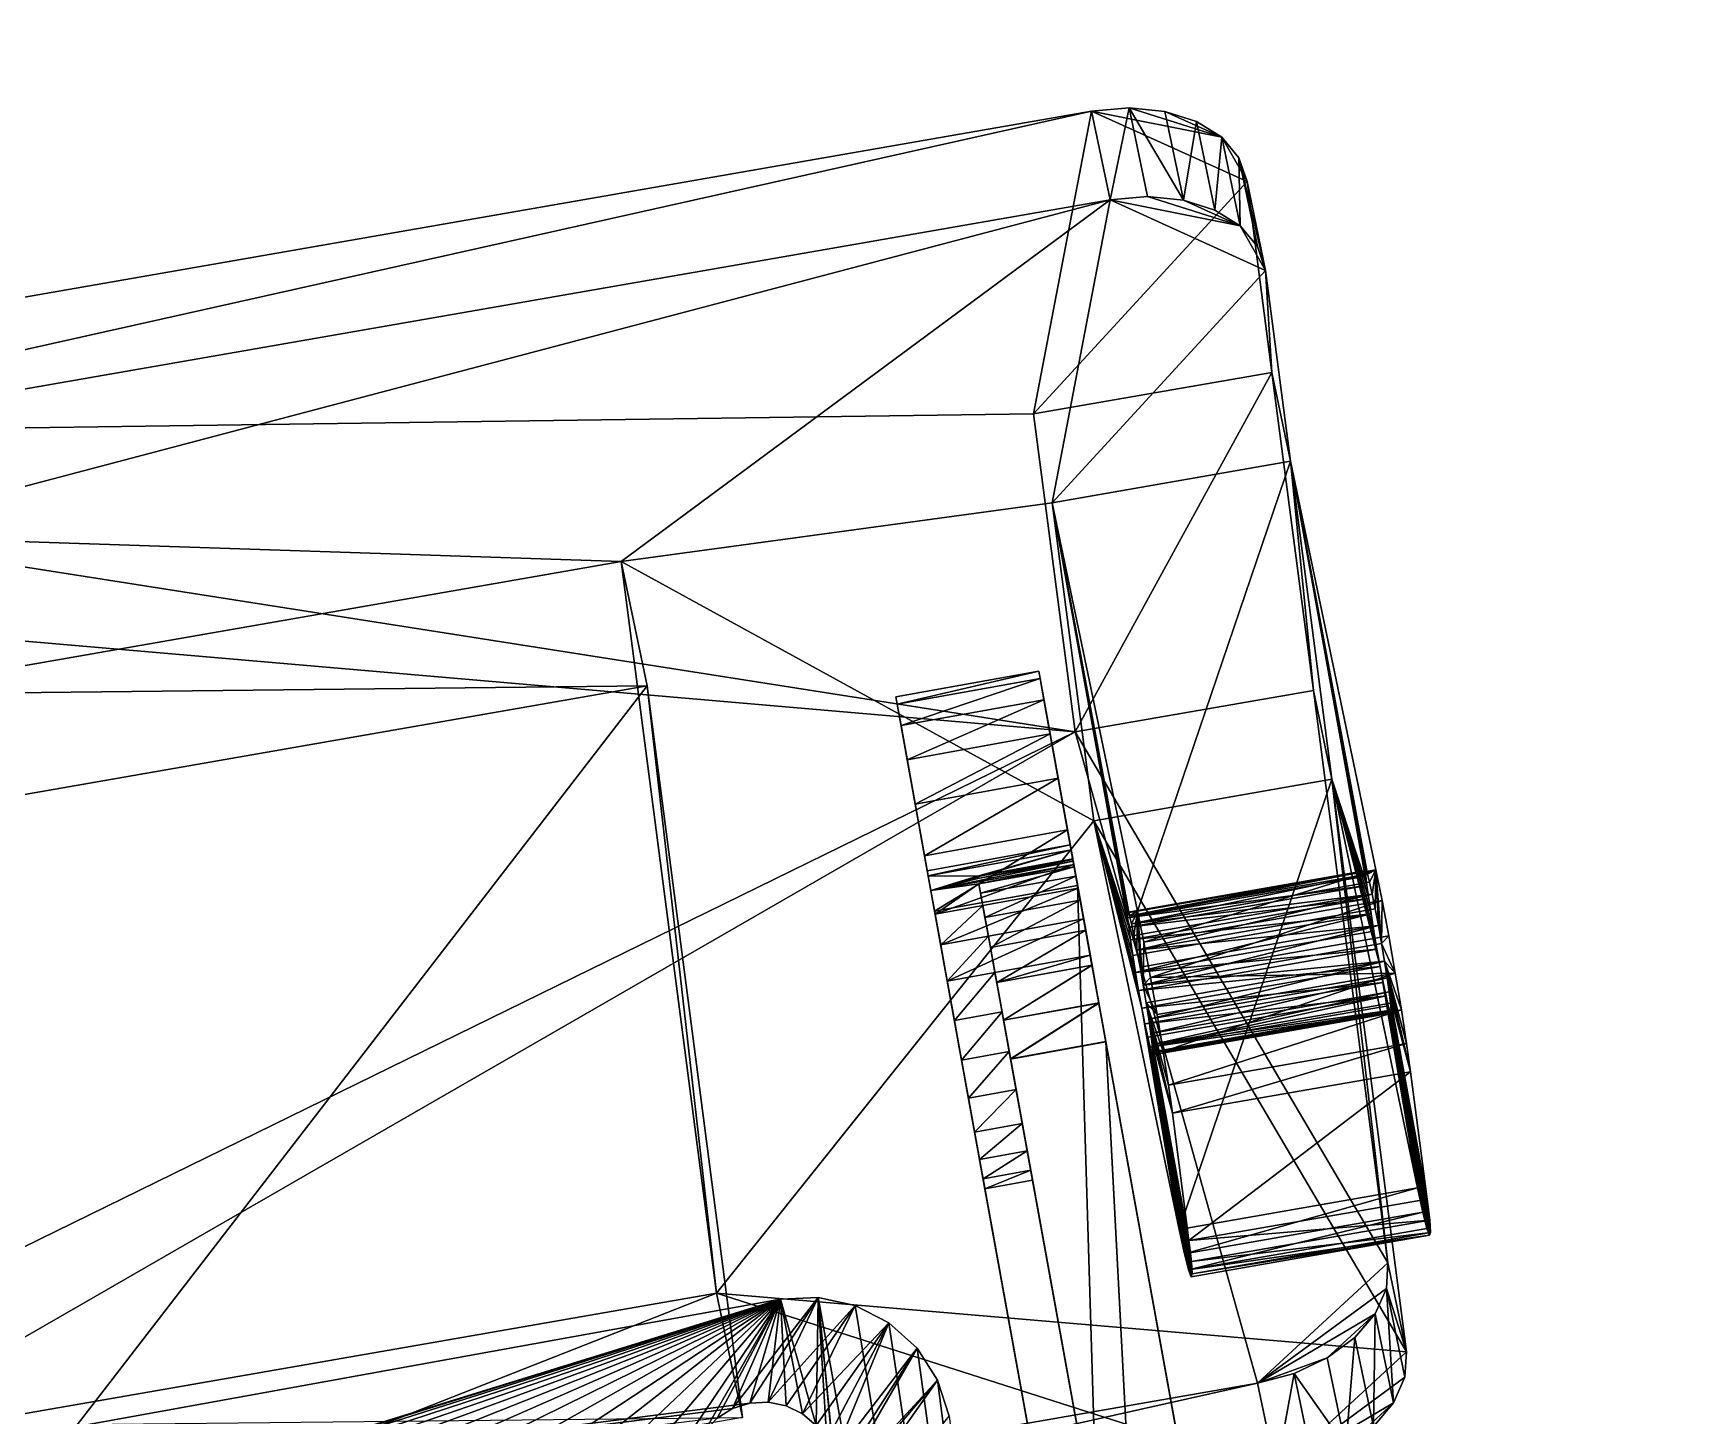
# Model space of a CAD drawing. Header units: millimetres. Extents: x 181 to 425, y 159 to 1094.
# Drawn here: x 302.79 to 336.88, y 319.4 to 347.95 of the extents above; entities that cross this region are included whole.
import ezdxf

# ---------------------------------------------------------------- set-up
doc = ezdxf.new("R2010")
doc.units = ezdxf.units.MM
doc.layers.add('Tampa', color=7, linetype='Continuous', transparency=0.6)

# ---------------------------------------------------------------- blocks, each defined once
blk = doc.blocks.new('plataforma')
for points in [[(39.5, 28, 2.5), (36.87, 10.78, 2.5), (39.5, -11, 2.5)], [(37.314, -9.277), (39.5, 28), (37.453, -9.627)], [(37.453, -9.627), (39.5, 28), (37.5, -10)], [(37.5, -10), (39.5, 28), (39.5, -11)], [(39.5, -11, 2.5), (39.5, -11), (39.5, 28)], [(39.5, 28, 2.5), (39.5, -11, 2.5), (39.5, 28)], [(36.87, 10.78, 2.5), (36.967, 9.642, 2.5), (39.5, -11, 2.5)], [(36.967, 9.642, 2.5), (37, 8.5, 2.5), (39.5, -11, 2.5)], [(37, 8.5, 2.5), (36.967, 7.358, 2.5), (39.5, -11, 2.5)], [(36.967, 7.358, 2.5), (36.87, 6.22, 2.5), (39.5, -11, 2.5)], [(36.87, 6.22, 2.5), (36.707, 5.09, 2.5), (39.5, -11, 2.5)], [(36.707, 5.09, 2.5), (36.48, 3.97, 2.5), (39.5, -11, 2.5)], [(36.48, 3.97, 2.5), (36.19, 2.865, 2.5), (39.5, -11, 2.5)], [(36.19, 2.865, 2.5), (35.837, 1.779, 2.5), (39.5, -11, 2.5)], [(35.837, 1.779, 2.5), (35.423, 0.715, 2.5), (39.5, -11, 2.5)], [(35.423, 0.715, 2.5), (34.948, -0.324, 2.5), (39.5, -11, 2.5)], [(34.948, -0.324, 2.5), (34.415, -1.335, 2.5), (39.5, -11, 2.5)], [(34.415, -1.335, 2.5), (33.825, -2.313, 2.5), (39.5, -11, 2.5)], [(33.825, -2.313, 2.5), (33.18, -3.256, 2.5), (39.5, -11, 2.5)], [(33.18, -3.256, 2.5), (32.483, -4.16, 2.5), (39.5, -11, 2.5)], [(32.483, -4.16, 2.5), (37.093, -8.973, 2.5), (39.5, -11, 2.5)], [(35.044, -11.156, 2.5), (30.097, -6.615, 2.5), (37.277, -13.898, 2.5)], [(30.097, -6.615, 2.5), (36.5, -14, 2.5), (37.277, -13.898, 2.5)], [(37.093, -8.973, 2.5), (37.314, -9.277, 2.5), (39.5, -11, 2.5)], [(37.314, -9.277, 2.5), (37.453, -9.627, 2.5), (39.5, -11, 2.5)], [(37.314, -9.277), (37.453, -9.627), (37.314, -9.277, 2.5)], [(37.314, -9.277, 2.5), (37.453, -9.627), (37.453, -9.627, 2.5)], [(37.453, -9.627, 2.5), (37.5, -10, 2.5), (39.398, -11.776, 2.5)], [(39.5, -11, 2.5), (37.453, -9.627, 2.5), (39.398, -11.776, 2.5)], [(37.453, -9.627), (37.5, -10), (37.453, -9.627, 2.5)], [(37.453, -9.627, 2.5), (37.5, -10), (37.5, -10, 2.5)], [(37.453, -10.373), (37.5, -10), (39.5, -11)], [(37.5, -10, 2.5), (37.453, -10.373, 2.5), (39.398, -11.776, 2.5)], [(37.453, -10.373), (37.453, -10.373, 2.5), (37.5, -10)], [(37.5, -10), (37.453, -10.373, 2.5), (37.5, -10, 2.5)], [(37.453, -10.373), (39.5, -11), (37.314, -10.723)], [(37.453, -10.373, 2.5), (37.314, -10.723, 2.5), (39.098, -12.5, 2.5)], [(37.314, -10.723), (37.314, -10.723, 2.5), (37.453, -10.373)], [(37.453, -10.373), (37.314, -10.723, 2.5), (37.453, -10.373, 2.5)], [(39.398, -11.776, 2.5), (37.453, -10.373, 2.5), (39.098, -12.5, 2.5)], [(37.314, -10.723), (39.5, -11), (37.093, -11.027)], [(37.314, -10.723, 2.5), (37.093, -11.027, 2.5), (39.098, -12.5, 2.5)], [(37.093, -11.027), (37.093, -11.027, 2.5), (37.314, -10.723)], [(37.314, -10.723), (37.093, -11.027, 2.5), (37.314, -10.723, 2.5)], [(35.361, -11.357, 2.5), (35.044, -11.156, 2.5), (37.277, -13.898, 2.5)], [(36.804, -11.267), (39.5, -11), (39.398, -11.776)], [(37.093, -11.027), (39.5, -11), (36.804, -11.267)], [(37.093, -11.027, 2.5), (36.804, -11.267, 2.5), (38.621, -13.121, 2.5)], [(36.804, -11.267), (36.804, -11.267, 2.5), (37.093, -11.027)], [(37.093, -11.027), (36.804, -11.267, 2.5), (37.093, -11.027, 2.5)], [(39.098, -12.5, 2.5), (37.093, -11.027, 2.5), (38.621, -13.121, 2.5)], [(39.398, -11.776, 2.5), (39.398, -11.776), (39.5, -11)], [(39.5, -11, 2.5), (39.398, -11.776, 2.5), (39.5, -11)], [(-5.398, -11.776), (35.719, -11.473), (39.398, -11.776)], [(35.719, -11.473, 2.5), (35.361, -11.357, 2.5), (38, -13.598, 2.5)], [(38, -13.598, 2.5), (35.361, -11.357, 2.5), (37.277, -13.898, 2.5)], [(35.719, -11.473), (36.094, -11.497), (39.398, -11.776)], [(36.094, -11.497, 2.5), (35.719, -11.473, 2.5), (38, -13.598, 2.5)], [(36.464, -11.427), (39.398, -11.776), (36.094, -11.497)], [(36.464, -11.427, 2.5), (36.094, -11.497, 2.5), (38.621, -13.121, 2.5)], [(38.621, -13.121, 2.5), (36.094, -11.497, 2.5), (38, -13.598, 2.5)], [(36.804, -11.267), (39.398, -11.776), (36.464, -11.427)], [(36.804, -11.267, 2.5), (36.464, -11.427, 2.5), (38.621, -13.121, 2.5)], [(-5.398, -11.776), (39.398, -11.776), (39.098, -12.5)], [(-5.398, -11.776), (39.098, -12.5), (38.621, -13.121)], [(-5.398, -11.776), (38.621, -13.121), (38, -13.598)], [(-5.398, -11.776), (38, -13.598), (37.277, -13.898)], [(-5.398, -11.776), (37.277, -13.898), (36.5, -14)], [(39.098, -12.5, 2.5), (39.098, -12.5), (39.398, -11.776)], [(39.398, -11.776, 2.5), (39.098, -12.5, 2.5), (39.398, -11.776)], [(38.621, -13.121, 2.5), (38.621, -13.121), (39.098, -12.5)], [(39.098, -12.5, 2.5), (38.621, -13.121, 2.5), (39.098, -12.5)], [(38, -13.598, 2.5), (38, -13.598), (38.621, -13.121)], [(38.621, -13.121, 2.5), (38, -13.598, 2.5), (38.621, -13.121)], [(37.277, -13.898, 2.5), (37.277, -13.898), (38, -13.598)], [(38, -13.598, 2.5), (37.277, -13.898, 2.5), (38, -13.598)], [(36.5, -14, 2.5), (36.5, -14), (37.277, -13.898)], [(37.277, -13.898, 2.5), (36.5, -14, 2.5), (37.277, -13.898)]]:
    blk.add_3dface(points)
blk = doc.blocks.new('base-camera')
for points in [[(3, 45.5, 2.5), (2.224, 45.398, 2.5), (0, 42.5, 2.5)], [(3, 45.5, 2.5), (0, 42.5, 2.5), (8.5, 31.5, 2.5)], [(0, 42.5), (2.224, 45.398), (3, 45.5)], [(0, 42.5), (3, 45.5), (21, 40.5)], [(2.224, 45.398, 2.5), (1.5, 45.098, 2.5), (0, 42.5, 2.5)], [(0, 42.5), (1.5, 45.098), (2.224, 45.398)], [(1.5, 45.098, 2.5), (2.224, 45.398), (1.5, 45.098)], [(1.5, 45.098, 2.5), (2.224, 45.398, 2.5), (2.224, 45.398)], [(3, 45.5, 2.5), (3, 45.5), (2.224, 45.398)], [(2.224, 45.398, 2.5), (3, 45.5, 2.5), (2.224, 45.398)], [(21, 40.5, 2.5), (3, 45.5, 2.5), (8.5, 31.5, 2.5)], [(21, 45.5, 2.5), (3, 45.5, 2.5), (21, 40.5, 2.5)], [(21, 45.5, 2.5), (21, 45.5), (3, 45.5)], [(21, 45.5, 2.5), (3, 45.5), (3, 45.5, 2.5)], [(21, 40.5), (3, 45.5), (21, 45.5)], [(21, 45.5, 2.5), (21, 40.5, 2.5), (21, 40.5, 14)], [(21, 45.5, 14), (21, 45.5, 2.5), (21, 40.5, 14)], [(31, 45.5, 2.5), (31, 45.5), (21, 45.5)], [(31, 45.5, 2.5), (21, 45.5), (21, 45.5, 2.5)], [(21, 40.5, 14), (21.102, 40.5, 14.776), (21, 45.5, 14)], [(21.102, 40.5, 14.776), (21.102, 45.5, 14.776), (21, 45.5, 14)], [(24.786, 45.5, 10.668), (25.044, 45.5, 10.394), (21, 45.5, 2.5)], [(25.361, 45.5, 10.193), (21, 45.5, 2.5), (25.044, 45.5, 10.394)], [(24.605, 45.5, 10.998), (21, 45.5, 2.5), (21, 45.5, 14)], [(24.605, 45.5, 10.998), (24.786, 45.5, 10.668), (21, 45.5, 2.5)], [(25.719, 45.5, 10.077), (21, 45.5, 2.5), (25.361, 45.5, 10.193)], [(24.512, 45.5, 11.362), (24.605, 45.5, 10.998), (21, 45.5, 14)], [(26.094, 45.5, 10.053), (31, 45.5, 2.5), (21, 45.5, 2.5)], [(26.094, 45.5, 10.053), (21, 45.5, 2.5), (25.719, 45.5, 10.077)], [(24.512, 45.5, 11.738), (24.512, 45.5, 11.362), (21, 45.5, 14)], [(24.605, 45.5, 12.102), (24.512, 45.5, 11.738), (21, 45.5, 14)], [(24.786, 45.5, 12.432), (21, 45.5, 14), (21.102, 45.5, 14.776)], [(24.786, 45.5, 12.432), (24.605, 45.5, 12.102), (21, 45.5, 14)], [(31, 40.5), (21, 40.5), (31, 45.5)], [(21, 40.5), (21, 45.5), (31, 45.5)], [(21.102, 40.5, 14.776), (21.402, 40.5, 15.5), (21.102, 45.5, 14.776)], [(21.402, 40.5, 15.5), (21.402, 45.5, 15.5), (21.102, 45.5, 14.776)], [(25.044, 45.5, 12.706), (21.102, 45.5, 14.776), (21.402, 45.5, 15.5)], [(25.044, 45.5, 12.706), (24.786, 45.5, 12.432), (21.102, 45.5, 14.776)], [(21.402, 40.5, 15.5), (21.879, 40.5, 16.121), (21.879, 45.5, 16.121)], [(21.402, 40.5, 15.5), (21.879, 45.5, 16.121), (21.402, 45.5, 15.5)], [(21.879, 45.5, 16.121), (25.044, 45.5, 12.706), (21.402, 45.5, 15.5)], [(21.879, 40.5, 16.121), (22.5, 40.5, 16.598), (21.879, 45.5, 16.121)], [(22.5, 40.5, 16.598), (22.5, 45.5, 16.598), (21.879, 45.5, 16.121)], [(22.5, 45.5, 16.598), (25.044, 45.5, 12.706), (21.879, 45.5, 16.121)], [(22.5, 40.5, 16.598), (23.224, 40.5, 16.898), (22.5, 45.5, 16.598)], [(23.224, 40.5, 16.898), (23.224, 45.5, 16.898), (22.5, 45.5, 16.598)], [(23.224, 45.5, 16.898), (25.044, 45.5, 12.706), (22.5, 45.5, 16.598)], [(23.224, 40.5, 16.898), (24, 40.5, 17), (23.224, 45.5, 16.898)], [(24, 40.5, 17), (24, 45.5, 17), (23.224, 45.5, 16.898)], [(24, 45.5, 17), (25.044, 45.5, 12.706), (23.224, 45.5, 16.898)], [(24, 45.5, 17), (26.094, 45.5, 13.047), (25.719, 45.5, 13.023)], [(24, 45.5, 17), (25.719, 45.5, 13.023), (25.361, 45.5, 12.907)], [(24, 45.5, 17), (25.361, 45.5, 12.907), (25.044, 45.5, 12.706)], [(28, 45.5, 17), (26.094, 45.5, 13.047), (24, 45.5, 17)], [(28, 45.5, 17), (24, 45.5, 17), (24, 40.5, 17)], [(28, 45.5, 17), (24, 40.5, 17), (28, 40.5, 17)], [(24.512, 45.5, 11.738), (24.605, 45.5, 12.102), (24.605, 40.5, 12.102)], [(24.512, 45.5, 11.738), (24.605, 40.5, 12.102), (24.512, 40.5, 11.738)], [(24.512, 45.5, 11.738), (24.512, 40.5, 11.738), (24.512, 40.5, 11.362)], [(24.512, 45.5, 11.362), (24.512, 45.5, 11.738), (24.512, 40.5, 11.362)], [(24.512, 45.5, 11.362), (24.512, 40.5, 11.362), (24.605, 40.5, 10.998)], [(24.605, 45.5, 10.998), (24.512, 45.5, 11.362), (24.605, 40.5, 10.998)], [(24.605, 45.5, 12.102), (24.786, 45.5, 12.432), (24.605, 40.5, 12.102)], [(24.786, 45.5, 12.432), (24.786, 40.5, 12.432), (24.605, 40.5, 12.102)], [(24.605, 45.5, 10.998), (24.605, 40.5, 10.998), (24.786, 40.5, 10.668)], [(24.786, 45.5, 10.668), (24.605, 45.5, 10.998), (24.786, 40.5, 10.668)], [(24.786, 45.5, 12.432), (25.044, 45.5, 12.706), (25.044, 40.5, 12.706)], [(24.786, 45.5, 12.432), (25.044, 40.5, 12.706), (24.786, 40.5, 12.432)], [(24.786, 45.5, 10.668), (24.786, 40.5, 10.668), (25.044, 40.5, 10.394)], [(25.044, 45.5, 10.394), (24.786, 45.5, 10.668), (25.044, 40.5, 10.394)], [(25.044, 45.5, 12.706), (25.361, 45.5, 12.907), (25.044, 40.5, 12.706)], [(25.361, 45.5, 12.907), (25.361, 40.5, 12.907), (25.044, 40.5, 12.706)], [(25.361, 45.5, 10.193), (25.044, 45.5, 10.394), (25.044, 40.5, 10.394)], [(25.361, 45.5, 10.193), (25.044, 40.5, 10.394), (25.361, 40.5, 10.193)], [(25.361, 45.5, 12.907), (25.719, 45.5, 13.023), (25.719, 40.5, 13.023)], [(25.361, 45.5, 12.907), (25.719, 40.5, 13.023), (25.361, 40.5, 12.907)], [(25.361, 45.5, 10.193), (25.361, 40.5, 10.193), (25.719, 40.5, 10.077)], [(25.719, 45.5, 10.077), (25.361, 45.5, 10.193), (25.719, 40.5, 10.077)], [(25.719, 45.5, 13.023), (26.094, 45.5, 13.047), (25.719, 40.5, 13.023)], [(26.094, 45.5, 13.047), (26.094, 40.5, 13.047), (25.719, 40.5, 13.023)], [(25.719, 45.5, 10.077), (25.719, 40.5, 10.077), (26.094, 40.5, 10.053)], [(26.094, 45.5, 10.053), (25.719, 45.5, 10.077), (26.094, 40.5, 10.053)], [(26.464, 45.5, 10.123), (31, 45.5, 2.5), (26.094, 45.5, 10.053)], [(28, 45.5, 17), (26.464, 45.5, 12.977), (26.094, 45.5, 13.047)], [(26.094, 45.5, 10.053), (26.094, 40.5, 10.053), (26.464, 40.5, 10.123)], [(26.464, 45.5, 10.123), (26.094, 45.5, 10.053), (26.464, 40.5, 10.123)], [(26.094, 45.5, 13.047), (26.464, 45.5, 12.977), (26.094, 40.5, 13.047)], [(26.464, 45.5, 12.977), (26.464, 40.5, 12.977), (26.094, 40.5, 13.047)], [(26.804, 45.5, 10.284), (31, 45.5, 2.5), (26.464, 45.5, 10.123)], [(28, 45.5, 17), (26.804, 45.5, 12.816), (26.464, 45.5, 12.977)], [(26.804, 45.5, 10.284), (26.464, 45.5, 10.123), (26.464, 40.5, 10.123)], [(26.804, 45.5, 10.284), (26.464, 40.5, 10.123), (26.804, 40.5, 10.284)], [(26.464, 45.5, 12.977), (26.804, 45.5, 12.816), (26.464, 40.5, 12.977)], [(26.804, 45.5, 12.816), (26.804, 40.5, 12.816), (26.464, 40.5, 12.977)], [(28.776, 45.5, 16.898), (26.804, 45.5, 12.816), (28, 45.5, 17)], [(29.5, 45.5, 16.598), (26.804, 45.5, 12.816), (28.776, 45.5, 16.898)], [(30.121, 45.5, 16.121), (26.804, 45.5, 12.816), (29.5, 45.5, 16.598)], [(30.121, 45.5, 16.121), (27.093, 45.5, 12.577), (26.804, 45.5, 12.816)], [(27.093, 45.5, 10.523), (31, 45.5, 2.5), (26.804, 45.5, 10.284)], [(26.804, 45.5, 10.284), (26.804, 40.5, 10.284), (27.093, 40.5, 10.523)], [(27.093, 45.5, 10.523), (26.804, 45.5, 10.284), (27.093, 40.5, 10.523)], [(26.804, 45.5, 12.816), (27.093, 45.5, 12.577), (27.093, 40.5, 12.577)], [(26.804, 45.5, 12.816), (27.093, 40.5, 12.577), (26.804, 40.5, 12.816)], [(30.898, 45.5, 14.776), (31, 45.5, 14), (27.093, 45.5, 12.577)], [(30.598, 45.5, 15.5), (30.898, 45.5, 14.776), (27.093, 45.5, 12.577)], [(30.121, 45.5, 16.121), (30.598, 45.5, 15.5), (27.093, 45.5, 12.577)], [(27.314, 45.5, 10.827), (31, 45.5, 2.5), (27.093, 45.5, 10.523)], [(31, 45.5, 14), (27.314, 45.5, 12.273), (27.093, 45.5, 12.577)], [(27.314, 45.5, 10.827), (27.093, 45.5, 10.523), (27.314, 40.5, 10.827)], [(27.093, 45.5, 10.523), (27.093, 40.5, 10.523), (27.314, 40.5, 10.827)], [(27.093, 45.5, 12.577), (27.314, 45.5, 12.273), (27.093, 40.5, 12.577)], [(27.314, 45.5, 12.273), (27.314, 40.5, 12.273), (27.093, 40.5, 12.577)], [(31, 45.5, 14), (31, 45.5, 2.5), (27.314, 45.5, 10.827)], [(31, 45.5, 14), (27.453, 45.5, 11.923), (27.314, 45.5, 12.273)], [(31, 45.5, 14), (27.314, 45.5, 10.827), (27.453, 45.5, 11.177)], [(27.314, 45.5, 12.273), (27.453, 45.5, 11.923), (27.453, 40.5, 11.923)], [(27.314, 45.5, 12.273), (27.453, 40.5, 11.923), (27.314, 40.5, 12.273)], [(27.314, 45.5, 10.827), (27.314, 40.5, 10.827), (27.453, 40.5, 11.177)], [(27.453, 45.5, 11.177), (27.314, 45.5, 10.827), (27.453, 40.5, 11.177)], [(31, 45.5, 14), (27.453, 45.5, 11.177), (27.5, 45.5, 11.55)], [(31, 45.5, 14), (27.5, 45.5, 11.55), (27.453, 45.5, 11.923)], [(27.453, 45.5, 11.923), (27.5, 45.5, 11.55), (27.453, 40.5, 11.923)], [(27.5, 45.5, 11.55), (27.5, 40.5, 11.55), (27.453, 40.5, 11.923)], [(27.5, 45.5, 11.55), (27.453, 45.5, 11.177), (27.453, 40.5, 11.177)], [(27.5, 45.5, 11.55), (27.453, 40.5, 11.177), (27.5, 40.5, 11.55)], [(28.776, 45.5, 16.898), (28, 40.5, 17), (28.776, 40.5, 16.898)], [(28.776, 45.5, 16.898), (28, 45.5, 17), (28, 40.5, 17)], [(29.5, 45.5, 16.598), (28.776, 40.5, 16.898), (29.5, 40.5, 16.598)], [(29.5, 45.5, 16.598), (28.776, 45.5, 16.898), (28.776, 40.5, 16.898)], [(30.121, 45.5, 16.121), (29.5, 40.5, 16.598), (30.121, 40.5, 16.121)], [(30.121, 45.5, 16.121), (29.5, 45.5, 16.598), (29.5, 40.5, 16.598)], [(30.121, 45.5, 16.121), (30.121, 40.5, 16.121), (30.598, 40.5, 15.5)], [(30.598, 45.5, 15.5), (30.121, 45.5, 16.121), (30.598, 40.5, 15.5)], [(30.898, 45.5, 14.776), (30.598, 40.5, 15.5), (30.898, 40.5, 14.776)], [(30.898, 45.5, 14.776), (30.598, 45.5, 15.5), (30.598, 40.5, 15.5)], [(31, 45.5, 14), (30.898, 40.5, 14.776), (31, 40.5, 14)], [(31, 45.5, 14), (30.898, 45.5, 14.776), (30.898, 40.5, 14.776)], [(37, 45.5, 2.5), (31, 45.5, 2.5), (31, 40.5, 2.5)], [(37, 45.5, 2.5), (31, 40.5, 2.5), (40, 42.5, 2.5)], [(31, 40.5, 14), (31, 40.5, 2.5), (31, 45.5, 2.5)], [(31, 40.5, 14), (31, 45.5, 2.5), (31, 45.5, 14)], [(37, 45.5, 2.5), (37, 45.5), (31, 45.5)], [(37, 45.5, 2.5), (31, 45.5), (31, 45.5, 2.5)], [(31, 40.5), (31, 45.5), (37, 45.5)], [(40, 42.5), (31, 40.5), (37, 45.5)], [(38.5, 45.098, 2.5), (37, 45.5, 2.5), (40, 42.5, 2.5)], [(38.5, 45.098, 2.5), (37.776, 45.398, 2.5), (37, 45.5, 2.5)], [(37.776, 45.398), (37, 45.5), (37, 45.5, 2.5)], [(37.776, 45.398), (37, 45.5, 2.5), (37.776, 45.398, 2.5)], [(37, 45.5), (37.776, 45.398), (38.5, 45.098)], [(40, 42.5), (37, 45.5), (38.5, 45.098)], [(38.5, 45.098), (37.776, 45.398), (38.5, 45.098, 2.5)], [(37.776, 45.398), (37.776, 45.398, 2.5), (38.5, 45.098, 2.5)], [(1.5, 45.098, 2.5), (0.402, 44, 2.5), (0, 42.5, 2.5)], [(0, 42.5), (0.402, 44), (1.5, 45.098)], [(1.5, 45.098, 2.5), (0.879, 44.621, 2.5), (0.402, 44, 2.5)], [(0.402, 44), (0.879, 44.621), (1.5, 45.098)], [(0.879, 44.621, 2.5), (1.5, 45.098), (0.879, 44.621)], [(0.879, 44.621, 2.5), (1.5, 45.098, 2.5), (1.5, 45.098)], [(38.5, 45.098, 2.5), (39.898, 43.276, 2.5), (39.598, 44, 2.5)], [(38.5, 45.098, 2.5), (40, 42.5, 2.5), (39.898, 43.276, 2.5)], [(39.121, 44.621, 2.5), (38.5, 45.098, 2.5), (39.598, 44, 2.5)], [(39.121, 44.621), (38.5, 45.098), (39.121, 44.621, 2.5)], [(38.5, 45.098), (38.5, 45.098, 2.5), (39.121, 44.621, 2.5)], [(39.598, 44), (39.898, 43.276), (38.5, 45.098)], [(39.898, 43.276), (40, 42.5), (38.5, 45.098)], [(39.598, 44), (38.5, 45.098), (39.121, 44.621)], [(0.402, 44, 2.5), (0.879, 44.621), (0.402, 44)], [(0.402, 44, 2.5), (0.879, 44.621, 2.5), (0.879, 44.621)], [(39.598, 44), (39.121, 44.621), (39.598, 44, 2.5)], [(39.121, 44.621), (39.121, 44.621, 2.5), (39.598, 44, 2.5)], [(0, 42.5), (0.102, 43.276), (0.402, 44)], [(0.402, 44, 2.5), (0.402, 44), (0.102, 43.276)], [(0.102, 43.276, 2.5), (0.402, 44, 2.5), (0.102, 43.276)], [(39.898, 43.276), (39.598, 44), (39.598, 44, 2.5)], [(39.898, 43.276), (39.598, 44, 2.5), (39.898, 43.276, 2.5)], [(0, 42.5, 2.5), (0.102, 43.276), (0, 42.5)], [(0, 42.5, 2.5), (0.102, 43.276, 2.5), (0.102, 43.276)], [(40, 42.5), (39.898, 43.276), (40, 42.5, 2.5)], [(39.898, 43.276), (39.898, 43.276, 2.5), (40, 42.5, 2.5)], [(0, 42.5, 2.5), (3.5, 15.5, 2.5), (8.5, 31.5, 2.5)], [(0, 42.5, 2.5), (0, 42.5), (0, 3, 2.5)], [(0, 42.5), (0, 3), (0, 3, 2.5)], [(0, 3), (0, 42.5), (21, 40.5)], [(40, 42.5, 2.5), (31, 40.5, 2.5), (31.5, 31.5, 2.5)], [(40, 3), (31, 40.5), (40, 42.5)], [(40, 42.5, 2.5), (31.5, 31.5, 2.5), (36.5, 15.5, 2.5)], [(40, 42.5, 2.5), (36.5, 15.5, 2.5), (40, 3, 2.5)], [(40, 3, 2.5), (40, 42.5), (40, 42.5, 2.5)], [(40, 3, 2.5), (40, 3), (40, 42.5)], [(3, 0), (0, 3), (21, 40.5)], [(37, 0), (3, 0), (21, 40.5)], [(31.5, 31.5, 2.5), (21, 40.5, 2.5), (8.5, 31.5, 2.5)], [(31, 40.5, 2.5), (21, 40.5, 2.5), (31.5, 31.5, 2.5)], [(21, 40.5, 2.5), (25.044, 40.5, 10.394), (24.786, 40.5, 10.668)], [(25.044, 40.5, 10.394), (21, 40.5, 2.5), (25.361, 40.5, 10.193)], [(21, 40.5, 14), (21, 40.5, 2.5), (24.605, 40.5, 10.998)], [(21, 40.5, 2.5), (24.786, 40.5, 10.668), (24.605, 40.5, 10.998)], [(25.361, 40.5, 10.193), (21, 40.5, 2.5), (25.719, 40.5, 10.077)], [(21, 40.5, 14), (24.605, 40.5, 10.998), (24.512, 40.5, 11.362)], [(21, 40.5, 2.5), (31, 40.5, 2.5), (26.094, 40.5, 10.053)], [(25.719, 40.5, 10.077), (21, 40.5, 2.5), (26.094, 40.5, 10.053)], [(21, 40.5, 14), (24.512, 40.5, 11.362), (24.512, 40.5, 11.738)], [(21, 40.5, 14), (24.512, 40.5, 11.738), (24.605, 40.5, 12.102)], [(21.102, 40.5, 14.776), (21, 40.5, 14), (24.786, 40.5, 12.432)], [(21, 40.5, 14), (24.605, 40.5, 12.102), (24.786, 40.5, 12.432)], [(40, 3), (37, 0), (21, 40.5)], [(40, 3), (21, 40.5), (31, 40.5)], [(21.402, 40.5, 15.5), (21.102, 40.5, 14.776), (25.044, 40.5, 12.706)], [(21.102, 40.5, 14.776), (24.786, 40.5, 12.432), (25.044, 40.5, 12.706)], [(21.402, 40.5, 15.5), (25.044, 40.5, 12.706), (21.879, 40.5, 16.121)], [(21.879, 40.5, 16.121), (25.044, 40.5, 12.706), (22.5, 40.5, 16.598)], [(22.5, 40.5, 16.598), (25.044, 40.5, 12.706), (23.224, 40.5, 16.898)], [(23.224, 40.5, 16.898), (25.044, 40.5, 12.706), (24, 40.5, 17)], [(24, 40.5, 17), (26.094, 40.5, 13.047), (28, 40.5, 17)], [(25.719, 40.5, 13.023), (26.094, 40.5, 13.047), (24, 40.5, 17)], [(25.361, 40.5, 12.907), (25.719, 40.5, 13.023), (24, 40.5, 17)], [(25.044, 40.5, 12.706), (25.361, 40.5, 12.907), (24, 40.5, 17)], [(26.094, 40.5, 13.047), (26.464, 40.5, 12.977), (28, 40.5, 17)], [(26.094, 40.5, 10.053), (31, 40.5, 2.5), (26.464, 40.5, 10.123)], [(26.464, 40.5, 12.977), (26.804, 40.5, 12.816), (28, 40.5, 17)], [(26.464, 40.5, 10.123), (31, 40.5, 2.5), (26.804, 40.5, 10.284)], [(28, 40.5, 17), (26.804, 40.5, 12.816), (28.776, 40.5, 16.898)], [(28.776, 40.5, 16.898), (26.804, 40.5, 12.816), (29.5, 40.5, 16.598)], [(29.5, 40.5, 16.598), (26.804, 40.5, 12.816), (30.121, 40.5, 16.121)], [(26.804, 40.5, 12.816), (27.093, 40.5, 12.577), (30.121, 40.5, 16.121)], [(26.804, 40.5, 10.284), (31, 40.5, 2.5), (27.093, 40.5, 10.523)], [(27.093, 40.5, 12.577), (27.314, 40.5, 12.273), (31, 40.5, 14)], [(27.093, 40.5, 12.577), (31, 40.5, 14), (30.898, 40.5, 14.776)], [(27.093, 40.5, 12.577), (30.898, 40.5, 14.776), (30.598, 40.5, 15.5)], [(27.093, 40.5, 12.577), (30.598, 40.5, 15.5), (30.121, 40.5, 16.121)], [(27.093, 40.5, 10.523), (31, 40.5, 2.5), (27.314, 40.5, 10.827)], [(27.314, 40.5, 12.273), (27.453, 40.5, 11.923), (31, 40.5, 14)], [(27.453, 40.5, 11.177), (27.314, 40.5, 10.827), (31, 40.5, 14)], [(27.314, 40.5, 10.827), (31, 40.5, 2.5), (31, 40.5, 14)], [(27.453, 40.5, 11.923), (27.5, 40.5, 11.55), (31, 40.5, 14)], [(27.5, 40.5, 11.55), (27.453, 40.5, 11.177), (31, 40.5, 14)], [(8.5, 31.5, 2.5), (3.5, 15.5, 2.5), (8.5, 15.5, 2.5)], [(8.5, 31.5, 6), (8.5, 31.5, 2.5), (8.5, 15.5, 2.5)], [(31.5, 31.5, 6), (31.5, 31.5, 2.5), (8.5, 31.5, 2.5)], [(31.5, 31.5, 6), (8.5, 31.5, 2.5), (8.5, 31.5, 6)], [(31.5, 31.5, 6), (8.5, 31.5, 6), (8.5, 15.5, 6)], [(31.5, 31.5, 6), (8.5, 15.5, 6), (31.5, 15.5, 6)], [(31.5, 31.5, 2.5), (31.5, 15.5, 2.5), (36.5, 15.5, 2.5)], [(31.5, 15.5, 2.5), (31.5, 31.5, 2.5), (31.5, 31.5, 6)], [(31.5, 15.5, 6), (31.5, 15.5, 2.5), (31.5, 31.5, 6)]]:
    blk.add_3dface(points)
blk = doc.blocks.new('parte1')
for points in [[(36.5, -7.25), (56.5, -10.25), (33.5, -10.25)], [(33.5, -10.25, 11.5), (56.5, -10.25, 11.5), (36.5, -7.25, 11.5)], [(36.5, -7.25), (56.5, -7.25), (56.5, -10.25)], [(36.5, -7.25), (36.5, -7.25, 11.5), (56.5, -7.25)], [(53.372, -7.25, 9.041), (36.5, -7.25, 11.5), (56.5, -7.25, 11.5)], [(50.676, -7.25, 5.33), (36.5, -7.25, 11.5), (50.676, -7.25, 6.17)], [(50.885, -7.25, 4.517), (36.5, -7.25, 11.5), (50.676, -7.25, 5.33)], [(51.29, -7.25, 3.781), (36.5, -7.25, 11.5), (50.885, -7.25, 4.517)], [(51.865, -7.25, 3.169), (36.5, -7.25, 11.5), (51.29, -7.25, 3.781)], [(56.5, -7.25), (36.5, -7.25, 11.5), (51.865, -7.25, 3.169)], [(52.574, -7.25, 8.781), (36.5, -7.25, 11.5), (53.372, -7.25, 9.041)], [(51.865, -7.25, 8.331), (36.5, -7.25, 11.5), (52.574, -7.25, 8.781)], [(51.29, -7.25, 7.719), (36.5, -7.25, 11.5), (51.865, -7.25, 8.331)], [(50.885, -7.25, 6.983), (36.5, -7.25, 11.5), (51.29, -7.25, 7.719)], [(50.676, -7.25, 6.17), (36.5, -7.25, 11.5), (50.885, -7.25, 6.983)], [(56.5, -7.25, 11.5), (36.5, -7.25, 11.5), (56.5, -10.25, 11.5)], [(50.676, -8.25, 6.17), (50.676, -8.25, 5.33), (50.676, -7.25, 5.33)], [(50.676, -7.25, 6.17), (50.676, -8.25, 6.17), (50.676, -7.25, 5.33)], [(50.885, -8.25, 6.983), (50.676, -8.25, 6.17), (50.676, -7.25, 6.17)], [(50.885, -7.25, 6.983), (50.885, -8.25, 6.983), (50.676, -7.25, 6.17)], [(50.676, -7.25, 5.33), (50.676, -8.25, 5.33), (50.885, -8.25, 4.517)], [(50.885, -7.25, 4.517), (50.676, -7.25, 5.33), (50.885, -8.25, 4.517)], [(51.29, -8.25, 7.719), (50.885, -8.25, 6.983), (50.885, -7.25, 6.983)], [(51.29, -7.25, 7.719), (51.29, -8.25, 7.719), (50.885, -7.25, 6.983)], [(50.885, -7.25, 4.517), (50.885, -8.25, 4.517), (51.29, -8.25, 3.781)], [(51.29, -7.25, 3.781), (50.885, -7.25, 4.517), (51.29, -8.25, 3.781)], [(51.865, -8.25, 8.331), (51.29, -8.25, 7.719), (51.29, -7.25, 7.719)], [(51.865, -7.25, 8.331), (51.865, -8.25, 8.331), (51.29, -7.25, 7.719)], [(51.29, -7.25, 3.781), (51.29, -8.25, 3.781), (51.865, -8.25, 3.169)], [(51.865, -7.25, 3.169), (51.29, -7.25, 3.781), (51.865, -8.25, 3.169)], [(56.5, -7.25), (51.865, -7.25, 3.169), (52.574, -7.25, 2.719)], [(51.865, -8.25, 8.331), (51.865, -7.25, 8.331), (52.574, -8.25, 8.781)], [(52.574, -8.25, 8.781), (51.865, -7.25, 8.331), (52.574, -7.25, 8.781)], [(51.865, -7.25, 3.169), (51.865, -8.25, 3.169), (52.574, -8.25, 2.719)], [(52.574, -7.25, 2.719), (51.865, -7.25, 3.169), (52.574, -8.25, 2.719)], [(53.372, -7.25, 2.459), (56.5, -7.25), (52.574, -7.25, 2.719)], [(52.574, -8.25, 8.781), (52.574, -7.25, 8.781), (53.372, -8.25, 9.041)], [(53.372, -8.25, 9.041), (52.574, -7.25, 8.781), (53.372, -7.25, 9.041)], [(52.574, -7.25, 2.719), (52.574, -8.25, 2.719), (53.372, -8.25, 2.459)], [(53.372, -7.25, 2.459), (52.574, -7.25, 2.719), (53.372, -8.25, 2.459)], [(54.21, -7.25, 2.407), (56.5, -7.25), (53.372, -7.25, 2.459)], [(53.372, -7.25, 9.041), (56.5, -7.25, 11.5), (54.21, -7.25, 9.093)], [(53.372, -8.25, 9.041), (53.372, -7.25, 9.041), (54.21, -8.25, 9.093)], [(54.21, -8.25, 9.093), (53.372, -7.25, 9.041), (54.21, -7.25, 9.093)], [(53.372, -7.25, 2.459), (53.372, -8.25, 2.459), (54.21, -8.25, 2.407)], [(54.21, -7.25, 2.407), (53.372, -7.25, 2.459), (54.21, -8.25, 2.407)], [(55.035, -7.25, 2.564), (56.5, -7.25), (54.21, -7.25, 2.407)], [(55.035, -7.25, 8.936), (54.21, -7.25, 9.093), (56.5, -7.25, 11.5)], [(54.21, -8.25, 9.093), (54.21, -7.25, 9.093), (55.034, -8.25, 8.936)], [(55.034, -8.25, 8.936), (54.21, -7.25, 9.093), (55.035, -7.25, 8.936)], [(54.21, -7.25, 2.407), (54.21, -8.25, 2.407), (55.035, -8.25, 2.564)], [(55.035, -7.25, 2.564), (54.21, -7.25, 2.407), (55.035, -8.25, 2.564)], [(55.034, -8.25, 8.936), (55.035, -7.25, 8.936), (55.035, -10.25, 8.936)], [(56.5, -7.25), (55.035, -7.25, 2.564), (55.795, -7.25, 2.921)], [(55.795, -7.25, 8.578), (55.035, -7.25, 8.936), (56.5, -7.25, 11.5)], [(55.035, -10.25, 8.936), (55.035, -7.25, 8.936), (55.795, -10.25, 8.578)], [(55.795, -10.25, 8.578), (55.035, -7.25, 8.936), (55.795, -7.25, 8.578)], [(55.035, -7.25, 2.564), (55.035, -8.25, 2.564), (55.795, -8.25, 2.921)], [(55.795, -7.25, 2.921), (55.035, -7.25, 2.564), (55.795, -8.25, 2.921)], [(56.5, -7.25), (55.795, -7.25, 2.921), (56.442, -7.25, 3.457)], [(55.795, -7.25, 8.578), (56.5, -7.25, 11.5), (56.442, -7.25, 8.043)], [(55.795, -10.25, 8.578), (55.795, -7.25, 8.578), (56.442, -10.25, 8.043)], [(56.442, -10.25, 8.043), (55.795, -7.25, 8.578), (56.442, -7.25, 8.043)], [(55.795, -7.25, 2.921), (55.795, -8.25, 2.921), (56.442, -8.25, 3.457)], [(56.442, -7.25, 3.457), (55.795, -7.25, 2.921), (56.442, -8.25, 3.457)], [(56.442, -7.25, 8.043), (56.5, -7.25, 11.5), (56.936, -7.25, 7.364)], [(56.936, -7.25, 4.136), (56.5, -7.25), (56.442, -7.25, 3.457)], [(56.442, -8.25, 3.457), (56.892, -8.25, 4.076), (56.442, -7.25, 3.457)], [(56.442, -7.25, 3.457), (56.892, -8.25, 4.076), (56.936, -7.25, 4.136)], [(56.442, -10.25, 8.043), (56.442, -7.25, 8.043), (56.936, -10.25, 7.364)], [(56.936, -10.25, 7.364), (56.442, -7.25, 8.043), (56.936, -7.25, 7.364)], [(56.5, -10.25), (56.5, -7.25), (57.665, -10.25, 0.153)], [(57.665, -10.25, 0.153), (56.5, -7.25), (57.665, -7.25, 0.153)], [(56.936, -7.25, 7.364), (56.5, -7.25, 11.5), (57.665, -7.25, 11.347)], [(56.5, -7.25), (58.75, -7.25, 10.897), (59.682, -7.25, 10.182)], [(56.5, -7.25), (59.682, -7.25, 10.182), (60.397, -7.25, 9.25)], [(56.5, -7.25), (60.397, -7.25, 9.25), (60.847, -7.25, 8.165)], [(56.5, -7.25), (60.847, -7.25, 8.165), (61, -7.25, 7)], [(56.5, -7.25), (61, -7.25, 7), (61, -7.25, 4.5)], [(56.5, -7.25), (61, -7.25, 4.5), (60.847, -7.25, 3.335)], [(56.5, -7.25), (60.847, -7.25, 3.335), (60.397, -7.25, 2.25)], [(56.5, -7.25), (60.397, -7.25, 2.25), (59.682, -7.25, 1.318)], [(56.5, -7.25), (59.682, -7.25, 1.318), (58.75, -7.25, 0.603)], [(56.5, -7.25), (58.75, -7.25, 0.603), (57.665, -7.25, 0.153)], [(56.5, -7.25), (56.936, -7.25, 4.136), (57.245, -7.25, 4.917)], [(56.5, -7.25), (57.245, -7.25, 4.917), (58.75, -7.25, 10.897)], [(56.5, -7.25, 11.5), (56.5, -10.25, 11.5), (57.665, -10.25, 11.347)], [(57.665, -7.25, 11.347), (56.5, -7.25, 11.5), (57.665, -10.25, 11.347)], [(56.936, -7.25, 4.136), (56.892, -8.25, 4.076), (56.936, -10.25, 4.136)], [(56.936, -7.25, 7.364), (57.665, -7.25, 11.347), (57.245, -7.25, 6.583)], [(56.936, -10.25, 4.136), (57.007, -10.25, 4.317), (56.936, -7.25, 4.136)], [(56.936, -7.25, 4.136), (57.007, -10.25, 4.317), (57.007, -8.25, 4.317)], [(56.936, -7.25, 4.136), (57.007, -8.25, 4.317), (57.057, -8.25, 4.442)], [(57.057, -8.25, 4.442), (57.245, -7.25, 4.917), (56.936, -7.25, 4.136)], [(56.936, -10.25, 7.364), (56.936, -7.25, 7.364), (57.245, -10.25, 6.583)], [(57.245, -10.25, 6.583), (56.936, -7.25, 7.364), (57.245, -7.25, 6.583)], [(57.057, -8.25, 4.442), (57.245, -10.25, 4.917), (57.245, -7.25, 4.917)], [(57.35, -7.25, 5.75), (58.75, -7.25, 10.897), (57.245, -7.25, 4.917)], [(57.245, -7.25, 6.583), (57.665, -7.25, 11.347), (57.35, -7.25, 5.75)], [(57.245, -10.25, 4.917), (57.35, -10.25, 5.75), (57.245, -7.25, 4.917)], [(57.245, -7.25, 4.917), (57.35, -10.25, 5.75), (57.35, -7.25, 5.75)], [(57.245, -10.25, 6.583), (57.245, -7.25, 6.583), (57.35, -10.25, 5.75)], [(57.35, -10.25, 5.75), (57.245, -7.25, 6.583), (57.35, -7.25, 5.75)], [(57.35, -7.25, 5.75), (57.665, -7.25, 11.347), (58.75, -7.25, 10.897)], [(57.665, -7.25, 11.347), (57.665, -10.25, 11.347), (58.75, -10.25, 10.897)], [(58.75, -7.25, 10.897), (57.665, -7.25, 11.347), (58.75, -10.25, 10.897)], [(57.665, -10.25, 0.153), (57.665, -7.25, 0.153), (58.75, -10.25, 0.603)], [(58.75, -10.25, 0.603), (57.665, -7.25, 0.153), (58.75, -7.25, 0.603)], [(58.75, -7.25, 10.897), (58.75, -10.25, 10.897), (59.682, -10.25, 10.182)], [(59.682, -7.25, 10.182), (58.75, -7.25, 10.897), (59.682, -10.25, 10.182)], [(58.75, -10.25, 0.603), (58.75, -7.25, 0.603), (59.682, -10.25, 1.318)], [(59.682, -10.25, 1.318), (58.75, -7.25, 0.603), (59.682, -7.25, 1.318)], [(59.682, -7.25, 10.182), (59.682, -10.25, 10.182), (60.397, -10.25, 9.25)], [(60.397, -7.25, 9.25), (59.682, -7.25, 10.182), (60.397, -10.25, 9.25)], [(60.397, -10.25, 2.25), (59.682, -10.25, 1.318), (59.682, -7.25, 1.318)], [(60.397, -7.25, 2.25), (60.397, -10.25, 2.25), (59.682, -7.25, 1.318)], [(60.397, -7.25, 9.25), (60.397, -10.25, 9.25), (60.847, -10.25, 8.165)], [(60.847, -7.25, 8.165), (60.397, -7.25, 9.25), (60.847, -10.25, 8.165)], [(60.847, -10.25, 3.335), (60.397, -10.25, 2.25), (60.397, -7.25, 2.25)], [(60.847, -7.25, 3.335), (60.847, -10.25, 3.335), (60.397, -7.25, 2.25)], [(60.847, -7.25, 8.165), (60.847, -10.25, 8.165), (61, -10.25, 7)], [(61, -7.25, 7), (60.847, -7.25, 8.165), (61, -10.25, 7)], [(61, -10.25, 4.5), (60.847, -10.25, 3.335), (60.847, -7.25, 3.335)], [(61, -7.25, 4.5), (61, -10.25, 4.5), (60.847, -7.25, 3.335)], [(61, -10.25, 7), (61, -10.25, 4.5), (61, -7.25, 4.5)], [(61, -7.25, 7), (61, -10.25, 7), (61, -7.25, 4.5)], [(53.22, -8.25, 1.97), (35.81, -8.25, 5.115), (37.544, -8.25, 3.611)], [(54.034, -8.25, 1.976), (35.81, -8.25, 5.115), (53.22, -8.25, 1.97)], [(54.826, -8.25, 2.162), (35.81, -8.25, 5.115), (54.034, -8.25, 1.976)], [(53.372, -8.25, 2.459), (35.81, -8.25, 5.115), (54.826, -8.25, 2.162)], [(53.372, -8.25, 2.459), (52.574, -8.25, 2.719), (35.81, -8.25, 5.115)], [(52.574, -8.25, 2.719), (51.865, -8.25, 3.169), (35.81, -8.25, 5.115)], [(51.865, -8.25, 3.169), (51.29, -8.25, 3.781), (35.81, -8.25, 5.115)], [(51.29, -8.25, 3.781), (50.885, -8.25, 4.517), (35.81, -8.25, 5.115)], [(50.676, -8.25, 5.33), (35.81, -8.25, 5.115), (50.885, -8.25, 4.517)], [(50.676, -8.25, 6.17), (35.81, -8.25, 5.115), (50.676, -8.25, 5.33)], [(50.885, -8.25, 6.983), (35.81, -8.25, 5.115), (50.676, -8.25, 6.17)], [(51.29, -8.25, 7.719), (35.81, -8.25, 5.115), (50.885, -8.25, 6.983)], [(51.865, -8.25, 8.331), (35.81, -8.25, 5.115), (51.29, -8.25, 7.719)], [(52.574, -8.25, 8.781), (35.81, -8.25, 5.115), (51.865, -8.25, 8.331)], [(53.372, -8.25, 9.041), (35.81, -8.25, 5.115), (52.574, -8.25, 8.781)], [(54.031, -8.25, 9.224), (35.81, -8.25, 5.115), (53.372, -8.25, 9.041)], [(53.217, -8.25, 9.23), (35.81, -8.25, 5.115), (54.031, -8.25, 9.224)], [(37.542, -8.25, 7.589), (35.81, -8.25, 5.115), (53.217, -8.25, 9.23)], [(53.217, -8.25, 9.23), (53.217, -10.25, 9.23), (37.542, -8.25, 7.589)], [(37.542, -8.25, 7.589), (53.217, -10.25, 9.23), (37.542, -10.25, 7.589)], [(53.22, -10.25, 1.97), (53.22, -8.25, 1.97), (37.544, -8.25, 3.611)], [(37.544, -10.25, 3.611), (53.22, -10.25, 1.97), (37.544, -8.25, 3.611)], [(54.031, -8.25, 9.224), (54.031, -10.25, 9.224), (53.217, -8.25, 9.23)], [(53.217, -8.25, 9.23), (54.031, -10.25, 9.224), (53.217, -10.25, 9.23)], [(54.034, -10.25, 1.976), (54.034, -8.25, 1.976), (53.22, -8.25, 1.97)], [(53.22, -10.25, 1.97), (54.034, -10.25, 1.976), (53.22, -8.25, 1.97)], [(54.21, -8.25, 2.407), (53.372, -8.25, 2.459), (54.826, -8.25, 2.162)], [(54.031, -8.25, 9.224), (53.372, -8.25, 9.041), (54.21, -8.25, 9.093)], [(54.823, -8.25, 9.039), (54.823, -10.25, 9.039), (54.031, -8.25, 9.224)], [(54.031, -8.25, 9.224), (54.823, -10.25, 9.039), (54.031, -10.25, 9.224)], [(54.031, -8.25, 9.224), (54.21, -8.25, 9.093), (54.823, -8.25, 9.039)], [(54.826, -10.25, 2.162), (54.826, -8.25, 2.162), (54.034, -8.25, 1.976)], [(54.034, -10.25, 1.976), (54.826, -10.25, 2.162), (54.034, -8.25, 1.976)], [(55.035, -8.25, 2.564), (54.21, -8.25, 2.407), (54.826, -8.25, 2.162)], [(54.823, -8.25, 9.039), (54.21, -8.25, 9.093), (55.034, -8.25, 8.936)], [(55.034, -8.25, 8.936), (55.034, -10.25, 8.936), (54.823, -8.25, 9.039)], [(54.823, -8.25, 9.039), (55.034, -10.25, 8.936), (54.823, -10.25, 9.039)], [(55.557, -10.25, 2.519), (55.557, -8.25, 2.519), (54.826, -8.25, 2.162)], [(54.826, -10.25, 2.162), (55.557, -10.25, 2.519), (54.826, -8.25, 2.162)], [(55.557, -8.25, 2.519), (55.035, -8.25, 2.564), (54.826, -8.25, 2.162)], [(55.034, -8.25, 8.936), (55.035, -10.25, 8.936), (55.034, -10.25, 8.936)], [(55.795, -8.25, 2.921), (55.035, -8.25, 2.564), (55.557, -8.25, 2.519)], [(56.191, -10.25, 3.029), (56.191, -8.25, 3.029), (55.557, -8.25, 2.519)], [(55.557, -10.25, 2.519), (56.191, -10.25, 3.029), (55.557, -8.25, 2.519)], [(56.191, -8.25, 3.029), (55.795, -8.25, 2.921), (55.557, -8.25, 2.519)], [(56.442, -8.25, 3.457), (55.795, -8.25, 2.921), (56.191, -8.25, 3.029)], [(56.696, -8.25, 3.667), (56.191, -8.25, 3.029), (56.696, -10.25, 3.667)], [(56.696, -10.25, 3.667), (56.191, -8.25, 3.029), (56.191, -10.25, 3.029)], [(56.696, -8.25, 3.667), (56.442, -8.25, 3.457), (56.191, -8.25, 3.029)], [(56.892, -8.25, 4.076), (56.442, -8.25, 3.457), (56.696, -8.25, 3.667)], [(56.892, -8.25, 4.076), (56.696, -8.25, 3.667), (56.892, -10.25, 4.076)], [(56.892, -10.25, 4.076), (56.696, -8.25, 3.667), (56.696, -10.25, 3.667)], [(56.936, -10.25, 4.136), (56.892, -8.25, 4.076), (56.892, -10.25, 4.076)], [(57.047, -8.25, 4.401), (57.007, -8.25, 4.317), (57.047, -10.25, 4.401)], [(57.047, -10.25, 4.401), (57.007, -8.25, 4.317), (57.007, -10.25, 4.317)], [(57.047, -8.25, 4.401), (57.057, -8.25, 4.442), (57.007, -8.25, 4.317)], [(57.057, -8.25, 4.442), (57.047, -8.25, 4.401), (57.057, -10.25, 4.442)], [(57.057, -10.25, 4.442), (57.047, -8.25, 4.401), (57.047, -10.25, 4.401)], [(57.057, -8.25, 4.442), (57.057, -10.25, 4.442), (57.245, -10.25, 4.917)], [(37.544, -10.25, 3.611), (33.5, -10.25), (56.5, -10.25)], [(59.682, -10.25, 10.182), (33.5, -10.25, 11.5), (60.397, -10.25, 9.25)], [(58.75, -10.25, 10.897), (33.5, -10.25, 11.5), (59.682, -10.25, 10.182)], [(57.665, -10.25, 11.347), (33.5, -10.25, 11.5), (58.75, -10.25, 10.897)], [(56.5, -10.25, 11.5), (33.5, -10.25, 11.5), (57.665, -10.25, 11.347)], [(60.397, -10.25, 9.25), (33.5, -10.25, 11.5), (53.217, -10.25, 9.23)], [(37.542, -10.25, 7.589), (53.217, -10.25, 9.23), (33.5, -10.25, 11.5)], [(53.22, -10.25, 1.97), (37.544, -10.25, 3.611), (56.5, -10.25)], [(60.397, -10.25, 9.25), (53.217, -10.25, 9.23), (54.031, -10.25, 9.224)], [(57.665, -10.25, 0.153), (53.22, -10.25, 1.97), (56.5, -10.25)], [(54.034, -10.25, 1.976), (53.22, -10.25, 1.97), (57.665, -10.25, 0.153)], [(60.397, -10.25, 9.25), (54.031, -10.25, 9.224), (60.847, -10.25, 8.165)], [(54.031, -10.25, 9.224), (54.823, -10.25, 9.039), (60.847, -10.25, 8.165)], [(54.826, -10.25, 2.162), (54.034, -10.25, 1.976), (57.665, -10.25, 0.153)], [(54.823, -10.25, 9.039), (55.034, -10.25, 8.936), (60.847, -10.25, 8.165)], [(58.75, -10.25, 0.603), (54.826, -10.25, 2.162), (57.665, -10.25, 0.153)], [(55.557, -10.25, 2.519), (54.826, -10.25, 2.162), (58.75, -10.25, 0.603)], [(55.034, -10.25, 8.936), (55.035, -10.25, 8.936), (60.847, -10.25, 8.165)], [(55.035, -10.25, 8.936), (55.795, -10.25, 8.578), (60.847, -10.25, 8.165)], [(59.682, -10.25, 1.318), (55.557, -10.25, 2.519), (58.75, -10.25, 0.603)], [(56.191, -10.25, 3.029), (55.557, -10.25, 2.519), (59.682, -10.25, 1.318)], [(60.847, -10.25, 8.165), (55.795, -10.25, 8.578), (61, -10.25, 7)], [(55.795, -10.25, 8.578), (56.442, -10.25, 8.043), (61, -10.25, 7)], [(60.397, -10.25, 2.25), (56.191, -10.25, 3.029), (59.682, -10.25, 1.318)], [(56.696, -10.25, 3.667), (56.191, -10.25, 3.029), (60.397, -10.25, 2.25)], [(56.442, -10.25, 8.043), (56.936, -10.25, 7.364), (61, -10.25, 7)], [(56.892, -10.25, 4.076), (56.696, -10.25, 3.667), (60.397, -10.25, 2.25)], [(56.936, -10.25, 4.136), (56.892, -10.25, 4.076), (60.397, -10.25, 2.25)], [(61, -10.25, 7), (56.936, -10.25, 7.364), (61, -10.25, 4.5)], [(56.936, -10.25, 7.364), (57.245, -10.25, 6.583), (61, -10.25, 4.5)], [(57.007, -10.25, 4.317), (56.936, -10.25, 4.136), (60.397, -10.25, 2.25)], [(57.047, -10.25, 4.401), (57.007, -10.25, 4.317), (60.397, -10.25, 2.25)], [(57.057, -10.25, 4.442), (57.047, -10.25, 4.401), (60.397, -10.25, 2.25)], [(60.847, -10.25, 3.335), (57.057, -10.25, 4.442), (60.397, -10.25, 2.25)], [(57.245, -10.25, 4.917), (57.057, -10.25, 4.442), (60.847, -10.25, 3.335)], [(57.245, -10.25, 6.583), (57.35, -10.25, 5.75), (61, -10.25, 4.5)], [(61, -10.25, 4.5), (57.245, -10.25, 4.917), (60.847, -10.25, 3.335)], [(57.35, -10.25, 5.75), (57.245, -10.25, 4.917), (61, -10.25, 4.5)]]:
    blk.add_3dface(points)

msp = doc.modelspace()

# ---------------------------------------------------------------- linework, layer by layer
msp.add_arc((303.223, 280.963), 122, 340.38267, 79.7819)

# ---------------------------------------------------------------- block references
at = {"layer": 'Tampa', "extrusion": (0.15344, -0.734068, -0.661513), "rotation": 272.9010138620949}
msp.add_blockref('base-camera', (344.188, -108.111, -234.773), dxfattribs=at)
at = {"layer": 'Tampa', "rotation": 100.2643677335608}
for name, p in [('parte1', (324.354, 272.919, 42.245)), ('plataforma', (314.447, 280.963, 28))]:
    msp.add_blockref(name, p, dxfattribs=at)

doc.saveas('drawing.dxf')
